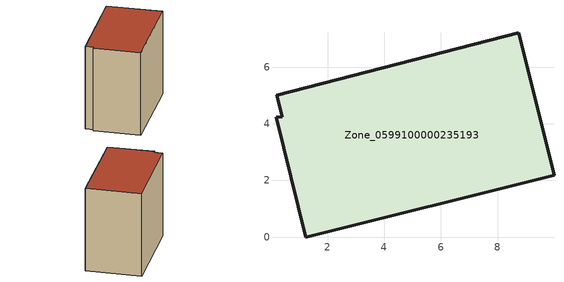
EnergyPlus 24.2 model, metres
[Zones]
Zone_0599100000235193
 floor ground (C_G): 1.24,0 0.18,4.22 0.4,4.25 0.2,5 8.74,7.21 9.99,2.19 z0
 wall outside (C_F): 1.24,0 9.99,2.19 8.74,7.21 0.2,5 0.4,4.25 0.18,4.22 1.24,0 z0:8.11
 roof outside (C_R): 0.18,4.22 1.24,0 9.99,2.19 8.74,7.21 0.2,5 0.4,4.25 z8.11
[BUILDING]
Pand.0599100000235193: North Axis=0; Terrain=City; Loads Convergence Tolerance Value=0.04; Temperature Convergence Tolerance Value=0.4; Solar Distribution=FullExterior; Maximum Number of Warmup Days=25; Minimum Number of Warmup Days=1
[Site:Location]
Rotterdam.The.Hague.AP_ZH_NLD Design_Conditions: Latitude=51.96; Longitude=4.45; Time Zone=1; Elevation=-4.5
[SITE:GROUNDTEMPERATURE:BUILDINGSURFACE]
18, 18, 18, 18, 18, 18, 18, 18, 18, 18, 18, 18
[MATERIAL] Thermal Absorptance=0.9; Solar Absorptance=0.7; Visible Absorptance=0.7
Name | Roughness | Thickness | Conductivity | Density | Specific Heat
G.TI.1975-1991 | MediumSmooth | 0.15 | 0.288461 | 540 | 1210
F.TI.1975-1991 | Rough | 0.3 | 0.230769 | 1920 | 840
R.TI.1975-1991 | MediumRough | 0.2 | 0.153846 | 1500 | 1000
[CONSTRUCTION]
C_G: G.TI.1975-1991
C_F: F.TI.1975-1991
C_R: R.TI.1975-1991
[ZONE]
Zone_0599100000235193: Type=1; Multiplier=1; Ceiling Height=Autocalculate; Volume=Autocalculate; Floor Area=autocalculate; Part of Total Floor Area=Yes
[ZONEINFILTRATION:DESIGNFLOWRATE]
Infil_Zone_0599100000235193: Zone or ZoneList or Space or SpaceList=Zone_0599100000235193; Schedule=AlwaysOn; Design Flow Rate Calculation Method=Flow/Area; Flow Rate per Floor Area=0.003; Constant Term Coefficient=1; Temperature Term Coefficient=0; Velocity Term Coefficient=0; Velocity Squared Term Coefficient=0
[HVACTEMPLATE:ZONE:IDEALLOADSAIRSYSTEM]
Zone_0599100000235193: Maximum Heating Supply Air Temperature=50; Minimum Cooling Supply Air Temperature=13; Maximum Heating Supply Air Humidity Ratio=0.0156; Minimum Cooling Supply Air Humidity Ratio=0.0077; Heating Limit=NoLimit; Cooling Limit=NoLimit; Dehumidification Control Type=ConstantSensibleHeatRatio; Cooling Sensible Heat Ratio=0.7; Dehumidification Setpoint=60; Humidification Control Type=None; Humidification Setpoint=30; Outdoor Air Method=None; Outdoor Air Flow Rate per Person=0.00944; Outdoor Air Flow Rate per Zone Floor Area=0; Outdoor Air Flow Rate per Zone=0; Demand Controlled Ventilation Type=None; Outdoor Air Economizer Type=NoEconomizer; Heat Recovery Type=None; Sensible Heat Recovery Effectiveness=0.7; Latent Heat Recovery Effectiveness=0.65
[ZONECONTROL:THERMOSTAT]
ThermostatControl_Zone_0599100000235193: Zone or ZoneList=Zone_0599100000235193; Control Type Schedule=DualSetpointControlType; Control 1=Thermostat_Zone_0599100000235193; Temperature Difference Between Cutout And Setpoint=0
[THERMOSTATSETPOINT:DUALSETPOINT]
Thermostat_Zone_0599100000235193: Heating Setpoint Temperature Schedule=HeatingSetpoint_Zone_0599100000235193; Cooling Setpoint Temperature Schedule=CoolingSetpoint_Zone_0599100000235193
[SCHEDULE:COMPACT]
HeatingSetpoint_Zone_0599100000235193: Through: 12/31, For: AllDays, Until: 24:00, 21
CoolingSetpoint_Zone_0599100000235193: Through: 12/31, For: AllDays, Until: 24:00, 24
DualSetpointControlType: Through: 12/31, For: AllDays, Until: 24:00, 4
AlwaysOn: Through: 12/31, For: AllDays, Until: 24:00, 1
